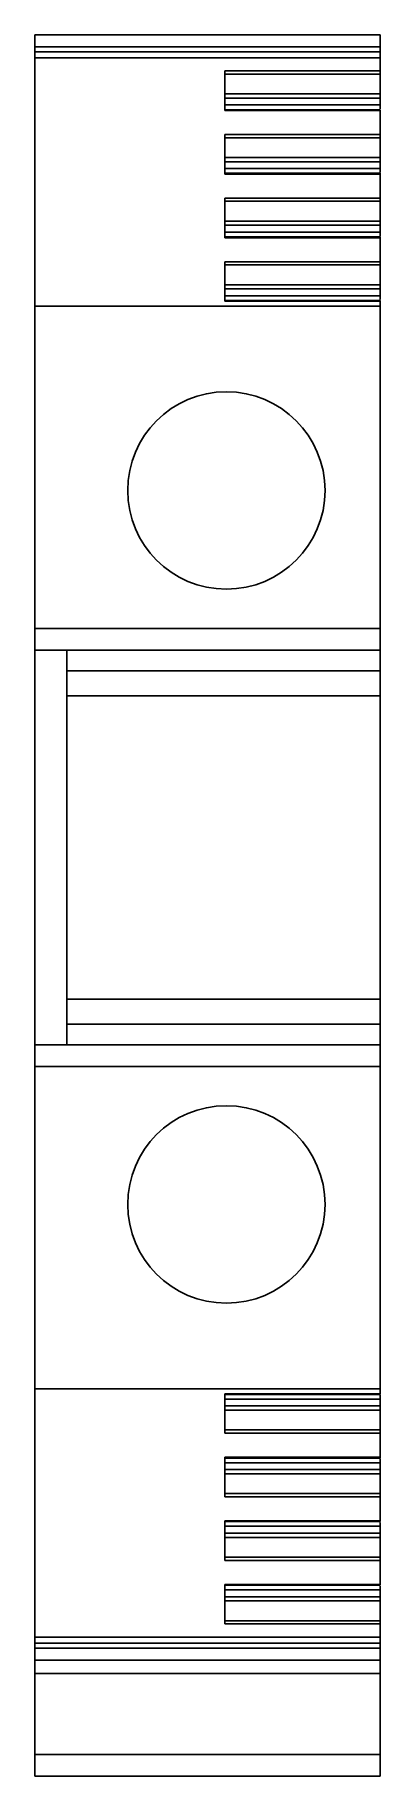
# Model space of a CAD drawing. Header units: millimetres. Extents: x 0 to 11.9, y 0 to 60.
import ezdxf

# ---------------------------------------------------------------- set-up
doc = ezdxf.new("R2010")
doc.units = ezdxf.units.MM

msp = doc.modelspace()

# ---------------------------------------------------------------- linework, layer by layer
at = {"color": 7, "linetype": 'Continuous', "lineweight": 25}
for p, q in [((11.9, 60), (0, 60)), ((0, 60), (0, 4.585)), ((11.9, 60), (11.9, 57.452)), ((11.9, 59.592), (0, 59.592)), ((0, 59.415), (11.9, 59.415)), ((0, 59.209), (11.9, 59.209)), ((11.9, 58.755), (6.55, 58.755)), ((6.55, 58.755), (6.55, 57.395)), ((6.55, 58.648), (11.9, 58.648)), ((11.9, 57.963), (6.55, 57.963)), ((11.9, 57.821), (6.55, 57.821)), ((11.9, 57.583), (6.55, 57.583)), ((11.9, 57.421), (6.55, 57.421)), ((6.55, 57.395), (11.9, 57.395)), ((11.9, 57.421), (11.9, 55.26)), ((11.9, 56.563), (6.55, 56.563)), ((6.55, 56.563), (6.55, 55.202)), ((6.55, 56.456), (11.9, 56.456)), ((11.9, 55.771), (6.55, 55.771)), ((11.9, 55.629), (6.55, 55.629)), ((11.9, 55.391), (6.55, 55.391)), ((11.9, 55.229), (6.55, 55.229)), ((6.55, 55.202), (11.9, 55.202)), ((11.9, 55.229), (11.9, 53.068)), ((11.9, 54.371), (6.55, 54.371)), ((6.55, 54.371), (6.55, 53.009)), ((6.55, 54.264), (11.9, 54.264)), ((11.9, 53.579), (6.55, 53.579)), ((11.9, 53.437), (6.55, 53.437)), ((11.9, 53.199), (6.55, 53.199)), ((11.9, 53.037), (6.55, 53.037)), ((6.55, 53.009), (11.9, 53.009)), ((11.9, 53.037), (11.9, 50.876)), ((11.9, 52.179), (6.55, 52.179)), ((6.55, 52.179), (6.55, 50.824)), ((6.55, 52.072), (11.9, 52.072)), ((11.9, 51.387), (6.55, 51.387)), ((11.9, 51.245), (6.55, 51.245)), ((11.9, 51.007), (6.55, 51.007)), ((0, 50.65), (11.9, 50.65)), ((11.9, 50.845), (6.55, 50.845)), ((6.55, 50.824), (11.9, 50.824)), ((11.9, 50.845), (11.9, 13.155)), ((11.9, 39.55), (0, 39.55)), ((0, 38.8), (11.9, 38.8)), ((1.1, 38.8), (1.1, 25.2)), ((11.9, 38.091), (1.1, 38.091)), ((1.1, 37.225), (11.9, 37.225)), ((11.9, 26.775), (1.1, 26.775)), ((1.1, 25.909), (11.9, 25.909)), ((11.9, 25.2), (0, 25.2)), ((0, 24.45), (11.9, 24.45)), ((11.9, 13.35), (0, 13.35)), ((11.9, 13.176), (6.55, 13.176)), ((6.55, 13.176), (6.55, 11.821)), ((6.55, 13.155), (11.9, 13.155)), ((6.55, 12.993), (11.9, 12.993)), ((6.55, 12.755), (11.9, 12.755)), ((6.55, 12.613), (11.9, 12.613)), ((11.9, 13.125), (11.9, 10.963)), ((11.9, 11.928), (6.55, 11.928)), ((6.55, 11.821), (11.9, 11.821)), ((11.9, 10.991), (6.55, 10.991)), ((6.55, 10.991), (6.55, 9.629)), ((6.55, 10.963), (11.9, 10.963)), ((6.55, 10.801), (11.9, 10.801)), ((11.9, 10.932), (11.9, 8.771)), ((6.55, 10.563), (11.9, 10.563)), ((6.55, 10.421), (11.9, 10.421)), ((11.9, 9.736), (6.55, 9.736)), ((6.55, 9.629), (11.9, 9.629)), ((11.9, 8.798), (6.55, 8.798)), ((6.55, 8.798), (6.55, 7.437)), ((6.55, 8.771), (11.9, 8.771)), ((6.55, 8.609), (11.9, 8.609)), ((11.9, 8.74), (11.9, 6.579)), ((6.55, 8.371), (11.9, 8.371)), ((6.55, 8.229), (11.9, 8.229)), ((11.9, 7.544), (6.55, 7.544)), ((6.55, 7.437), (11.9, 7.437)), ((11.9, 6.605), (6.55, 6.605)), ((6.55, 6.605), (6.55, 5.245)), ((6.55, 6.579), (11.9, 6.579)), ((6.55, 6.417), (11.9, 6.417)), ((6.55, 6.179), (11.9, 6.179)), ((6.55, 6.037), (11.9, 6.037)), ((11.9, 6.548), (11.9, 4.585)), ((11.9, 5.352), (6.55, 5.352)), ((6.55, 5.245), (11.9, 5.245)), ((11.9, 4.791), (0, 4.791)), ((11.9, 4.585), (0, 4.585)), ((0, 4.408), (11.9, 4.408)), ((0, 4.408), (0, 0)), ((11.9, 4.408), (11.9, 0)), ((0, 4), (11.9, 4)), ((0, 3.541), (11.9, 3.541)), ((11.9, 0.75), (0, 0.75)), ((0, 0), (11.9, 0))]:
    msp.add_line(p, q, dxfattribs=at)
for centre in [(6.6, 44.3), (6.6, 19.7)]:
    msp.add_circle(centre, 3.4, dxfattribs=at)
for points in [[(0, 4.408), (0, 4.473), (0, 4.538), (0, 4.585)], [(11.9, 4.585), (11.9, 4.538), (11.9, 4.473), (11.9, 4.408)]]:
    msp.add_open_spline(points, degree=3, dxfattribs=at)

doc.saveas('drawing.dxf')
